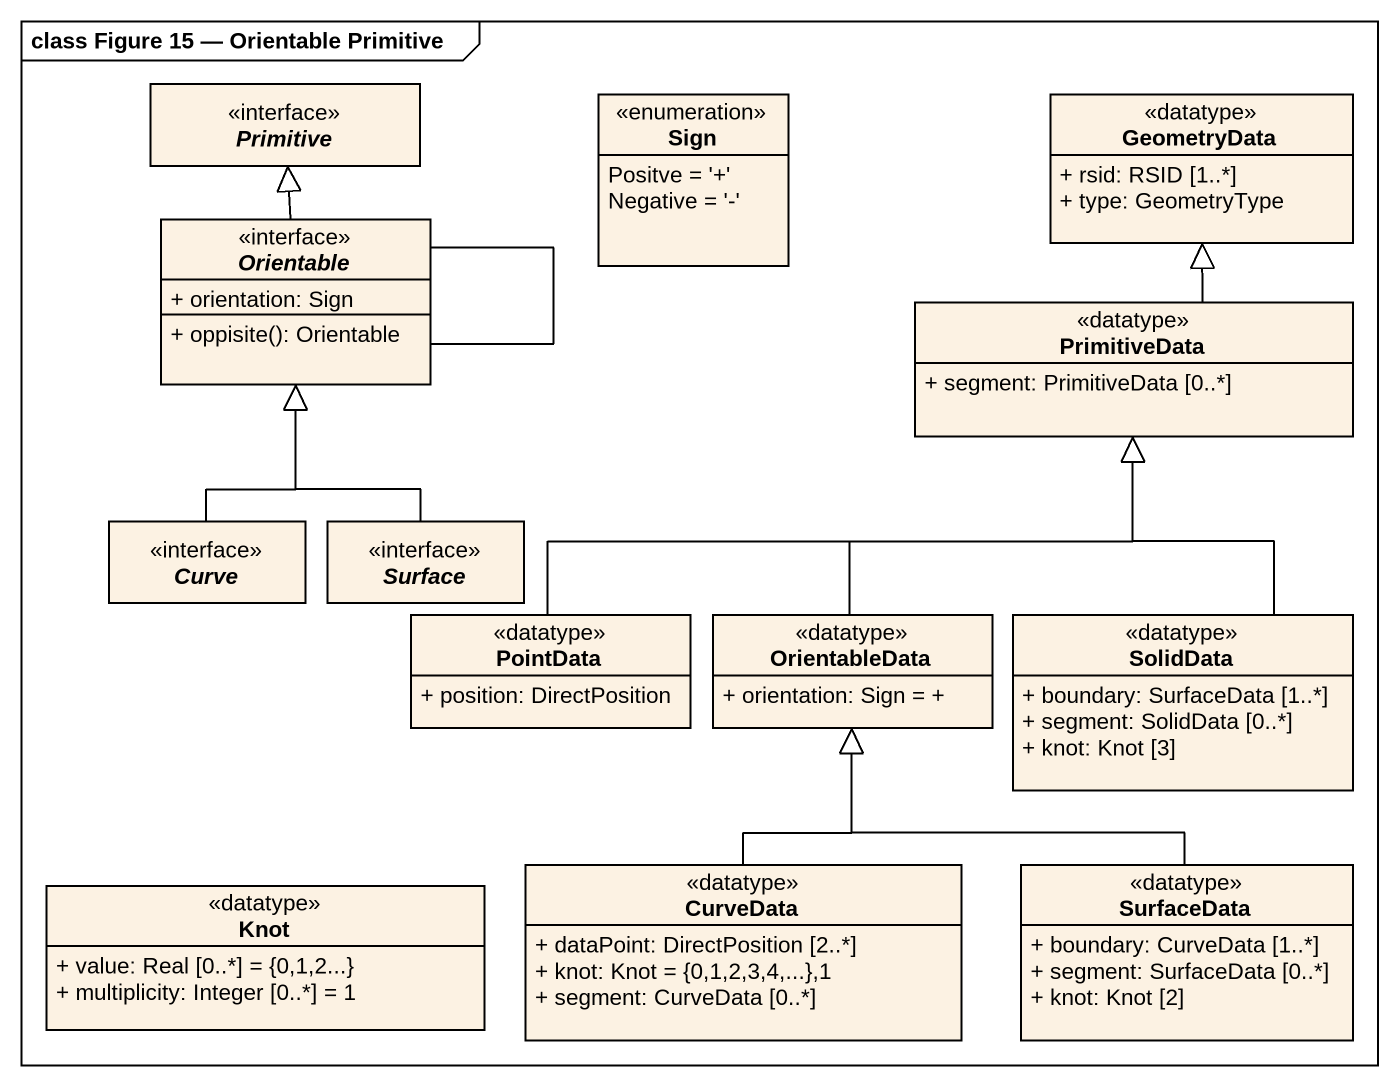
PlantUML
@startuml
mainframe class Figure 15 — Orientable Primitive
hide circle
hide empty members
skinparam classAttributeIconSize 0
interface Primitive
enum Sign {
  Positve = '+'
  Negative = '-'
}
class GeometryData <<datatype>> {
  + rsid: RSID [1..*]
  + type: GeometryType
}
interface Orientable {
  + orientation: Sign
  + oppisite(): Orientable
}
class PrimitiveData <<datatype>> {
  + segment: PrimitiveData [0..*]
}
interface Curve
interface Surface
class PointData <<datatype>> {
  + position: DirectPosition
}
class OrientableData <<datatype>> {
  + orientation: Sign = +
}
class SolidData <<datatype>> {
  + boundary: SurfaceData [1..*]
  + segment: SolidData [0..*]
  + knot: Knot [3]
}
class Knot <<datatype>> {
  + value: Real [0..*] = {0,1,2...}
  + multiplicity: Integer [0..*] = 1
}
class CurveData <<datatype>> {
  + dataPoint: DirectPosition [2..*]
  + knot: Knot = {0,1,2,3,4,...},1
  + segment: CurveData [0..*]
}
class SurfaceData <<datatype>> {
  + boundary: CurveData [1..*]
  + segment: SurfaceData [0..*]
  + knot: Knot [2]
}
Orientable -up-|> Primitive
Orientable -- Orientable
PrimitiveData -up-|> GeometryData
Curve -up-|> Orientable
Surface -up-|> Orientable
PointData -right-|> PrimitiveData
OrientableData -up-|> PrimitiveData
SolidData -up-|> PrimitiveData
CurveData -up-|> OrientableData
SurfaceData -up-|> OrientableData
@enduml
